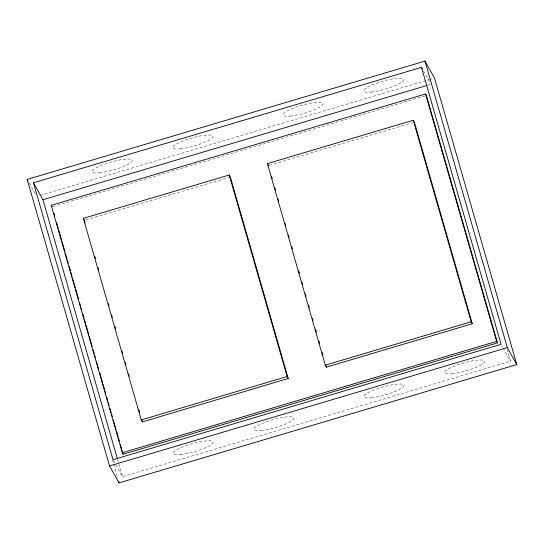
<?xml version="1.0" encoding="UTF-8"?>
<svg xmlns="http://www.w3.org/2000/svg" width="544" height="544" viewBox="0 0 544 544"><rect width="100%" height="100%" fill="white"/><g stroke="black" fill="none" stroke-linecap="round" stroke-linejoin="round"><path stroke-width="0.41" stroke-dasharray="2.72 2.04" d="M39.964 195.412L428.788 79.75M429.604 79.506L432.854 78.54M427.734 85.265L430.175 84.538M52.877 206.604L424.769 95.982M86.081 219.858L228.691 177.432M269.328 165.349L412.746 122.686M113.424 460.442L122.522 476.66L510.551 361.236L507.266 349.799M423.545 71.026L430.576 83.558M501.867 345.753L502.697 347.228M503.112 347.97L510.551 361.236M29.267 183.11L35.884 194.902M117.592 459.503L122.522 476.66M112.465 460.04L117.858 478.815M371.124 92.058A20.856 4.155 -16 0 0 403.594 80.451A20.856 4.155 -16 0 0 376.584 83.171A20.856 4.155 -16 0 0 371.124 92.058M99.532 172.849A20.856 4.155 -16 0 0 132.002 161.242A20.856 4.155 -16 0 0 104.992 163.962A20.856 4.155 -16 0 0 99.532 172.849M180.268 148.832A20.856 4.155 -16 0 0 212.745 137.224A20.856 4.155 -16 0 0 185.728 139.944A20.856 4.155 -16 0 0 180.268 148.832M290.387 116.076A20.856 4.155 -16 0 0 322.857 104.468A20.856 4.155 -16 0 0 295.841 107.188A20.856 4.155 -16 0 0 290.387 116.076M452.064 373.789A20.856 4.155 -16 0 0 484.534 362.182A20.856 4.155 -16 0 0 457.524 364.902A20.856 4.155 -16 0 0 452.064 373.789M371.328 397.807A20.856 4.155 -16 0 0 403.798 386.199A20.856 4.155 -16 0 0 376.781 388.919A20.856 4.155 -16 0 0 371.328 397.807M180.472 454.573A20.856 4.155 -16 0 0 212.942 442.972A20.856 4.155 -16 0 0 185.932 445.692A20.856 4.155 -16 0 0 180.472 454.573M261.208 430.556A20.856 4.155 -16 0 0 293.678 418.955A20.856 4.155 -16 0 0 266.669 421.675A20.856 4.155 -16 0 0 261.208 430.556"/><path stroke-width="0.82" d="M27.2 179.425L424.973 61.105L434.486 78.057L516.8 364.575L119.027 482.895L109.514 465.943L27.2 179.425L28.03 180.9M421.478 67.34L501.044 344.284L113.009 459.707L33.449 182.764L421.478 67.34L422.307 68.816M33.449 182.764L42.956 199.716L426.924 85.503M51.218 205.34L425.551 93.99L426.394 95.499L497.468 342.876L123.134 454.226L122.291 452.717L51.218 205.34L52.068 206.849M83.354 218.368L229.208 174.984L230.316 176.95L288.218 378.495L142.365 421.886L141.256 419.914L83.354 218.368L84.096 219.681M267.41 163.622L413.263 120.238L414.372 122.203L472.274 323.748L326.42 367.132L325.312 365.167L267.41 163.622L268.512 165.587M141.256 419.914L287.116 376.53L288.218 378.495M325.312 365.167L471.165 321.783L472.274 323.748M122.291 452.717L496.618 341.367L497.468 342.876M109.514 465.943L507.287 347.623L516.8 364.575M424.973 61.105L507.287 347.623M425.551 93.99L496.618 341.367M413.263 120.238L471.165 321.783M271.565 176.195L272.265 178.643M274.842 187.619L275.55 190.067M278.127 199.043L278.827 201.491M285.158 223.523L285.865 225.971M288.442 234.947L289.143 237.395M291.72 246.371L292.427 248.819M298.758 270.851L299.458 273.299M302.036 282.275L302.743 284.723M305.32 293.699L306.02 296.147M308.604 305.116L309.305 307.564M312.351 318.172L313.058 320.62M315.636 329.596L316.336 332.044M318.913 341.02L319.62 343.468M322.198 352.444L322.905 354.892M325.951 365.5L326.42 367.132M229.208 174.984L287.116 376.53M84.463 220.334L85.163 222.782M94.778 256.238L95.479 258.686M98.056 267.662L98.763 270.11M108.372 303.566L109.072 306.014M111.656 314.99L112.356 317.438M114.934 326.414L115.641 328.862M121.972 350.894L122.672 353.342M125.249 362.318L125.956 364.766M128.534 373.742L129.234 376.19M138.849 409.646L139.55 412.094M141.896 420.254L142.365 421.886M53.944 213.377L54.645 215.832M56.522 222.36L58.398 228.895M58.868 230.527L61.683 240.319M62.152 241.958L64.967 251.75M65.436 253.382L67.075 259.1M67.544 260.732L68.252 263.18M69.19 266.444L70.36 270.531M70.829 272.163L72.005 276.243M72.474 277.875L75.283 287.674M75.752 289.306L78.567 299.105M79.506 302.369L80.682 306.456M81.151 308.088L81.852 310.536M82.79 313.8L83.966 317.88M84.436 319.518L85.605 323.598M86.074 325.23L88.89 335.029M89.359 336.661L92.174 346.46M93.112 349.724L94.282 353.804M94.751 355.436L95.458 357.884M96.397 361.155L97.566 365.235M98.036 366.867L98.743 369.315M99.681 372.586L102.496 382.378M102.966 384.016L104.604 389.728M105.074 391.36L105.781 393.808M106.719 397.079L107.889 401.159M108.358 402.791L109.065 405.239M110.004 408.503L111.173 412.59M111.642 414.222L112.343 416.67M113.281 419.934L116.096 429.733M116.566 431.365L118.211 437.084M118.68 438.716L119.381 441.164M120.319 444.428L121.496 448.508M121.965 450.146L123.134 454.226M42.956 199.716L117.361 458.687M118.558 481.263L119.027 482.895"/></g></svg>
